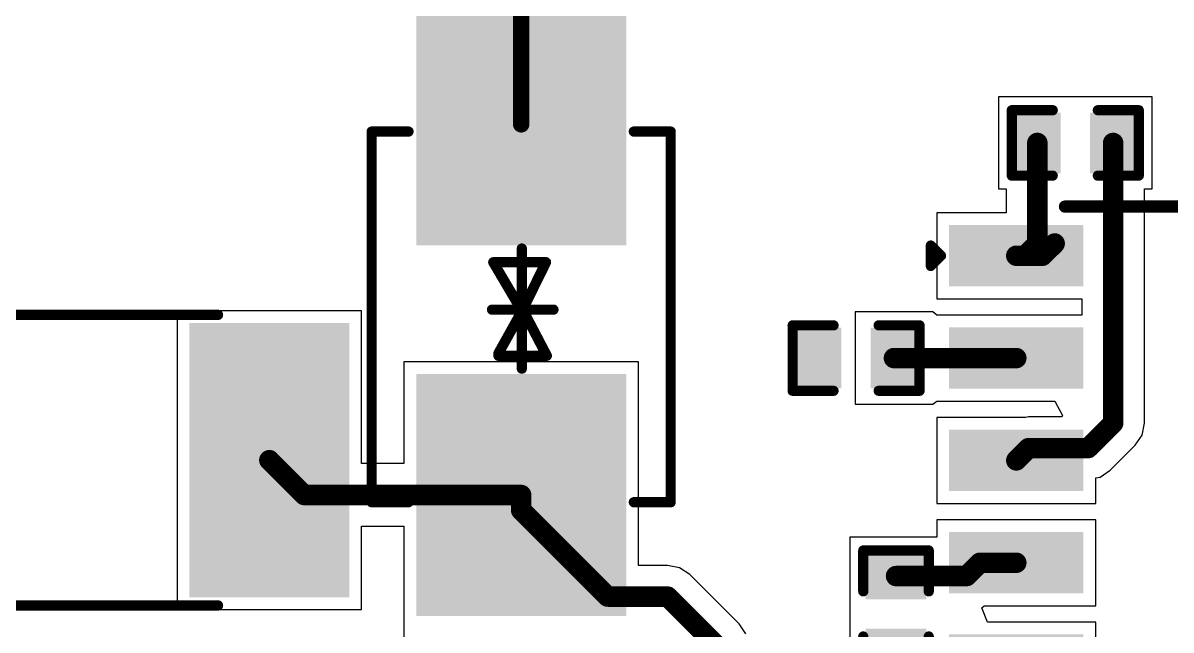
# Model space of a CAD drawing. Header units: inches. Extents: x 0 to 5032, y 0 to 5323.
# Drawn here: x 14.83 to 29.06, y 40.77 to 48.3 of the extents above; entities that cross this region are included whole.
import ezdxf

# ---------------------------------------------------------------- set-up
doc = ezdxf.new("R2010")
doc.units = ezdxf.units.IN
for name, color, linetype in [('Top Layer', 1, 'Continuous'), ('Top Overlay', 2, 'Continuous'), ('Top Paste', 8, 'Continuous'), ('Top Solder', 216, 'Continuous')]:
    doc.layers.add(name, color=color, linetype=linetype)

# ---------------------------------------------------------------- blocks, each defined once
blk = doc.blocks.new('C___0402_299')
at = {"layer": 'Top Layer'}
for points in [[(-0.699, -0.318), (-0.699, 0.318), (-0.241, 0.318), (-0.241, -0.318)], [(0.241, -0.318), (0.241, 0.318), (0.699, 0.318), (0.699, -0.318)]]:
    blk.add_hatch(color=1, dxfattribs=at).paths.add_polyline_path(points)
at = {"layer": 'Top Paste'}
for points in [[(-0.699, -0.318), (-0.699, 0.318), (-0.241, 0.318), (-0.241, -0.318)], [(0.241, -0.318), (0.241, 0.318), (0.699, 0.318), (0.699, -0.318)]]:
    blk.add_hatch(color=8, dxfattribs=at).paths.add_polyline_path(points)
at = {"layer": 'Top Solder'}
for points in [[(-0.758, -0.377), (-0.758, 0.377), (-0.181, 0.377), (-0.181, -0.377)], [(0.181, -0.377), (0.181, 0.377), (0.758, 0.377), (0.758, -0.377)]]:
    blk.add_hatch(color=216, dxfattribs=at).paths.add_polyline_path(points)
at = {"layer": 'Top Overlay'}
for points in [[(-0.787, 0.406, 0.127, 0.127, 0), (-0.279, 0.406, 0.127, 0.127, 0)], [(-0.787, -0.406, 0.127, 0.127, 0), (-0.787, 0.406, 0.127, 0.127, 0)], [(0.279, 0.406, 0.127, 0.127, 0), (0.787, 0.406, 0.127, 0.127, 0)], [(0.787, -0.406, 0.127, 0.127, 0), (0.787, 0.406, 0.127, 0.127, 0)], [(-0.787, -0.406, 0.127, 0.127, 0), (-0.279, -0.406, 0.127, 0.127, 0)], [(0.279, -0.406, 0.127, 0.127, 0), (0.787, -0.406, 0.127, 0.127, 0)]]:
    blk.add_lwpolyline(points, format="xyseb", dxfattribs=at)
for points in [[(-0.819, 0.406, 0.0635, 0.0635, 1), (-0.756, 0.406, 0.0635, 0.0635, 1)], [(-0.819, 0.406, 0.0635, 0.0635, 1), (-0.756, 0.406, 0.0635, 0.0635, 1)], [(-0.311, 0.406, 0.0635, 0.0635, 1), (-0.248, 0.406, 0.0635, 0.0635, 1)], [(0.248, 0.406, 0.0635, 0.0635, 1), (0.311, 0.406, 0.0635, 0.0635, 1)], [(0.756, 0.406, 0.0635, 0.0635, 1), (0.819, 0.406, 0.0635, 0.0635, 1)], [(0.756, 0.406, 0.0635, 0.0635, 1), (0.819, 0.406, 0.0635, 0.0635, 1)], [(-0.819, -0.406, 0.0635, 0.0635, 1), (-0.756, -0.406, 0.0635, 0.0635, 1)], [(-0.819, -0.406, 0.0635, 0.0635, 1), (-0.756, -0.406, 0.0635, 0.0635, 1)], [(-0.311, -0.406, 0.0635, 0.0635, 1), (-0.248, -0.406, 0.0635, 0.0635, 1)], [(0.248, -0.406, 0.0635, 0.0635, 1), (0.311, -0.406, 0.0635, 0.0635, 1)], [(0.756, -0.406, 0.0635, 0.0635, 1), (0.819, -0.406, 0.0635, 0.0635, 1)], [(0.756, -0.406, 0.0635, 0.0635, 1), (0.819, -0.406, 0.0635, 0.0635, 1)]]:
    blk.add_lwpolyline(points, format="xyseb", close=True, dxfattribs=at)
blk = doc.blocks.new('C___0402_301')
at = {"layer": 'Top Layer'}
for points in [[(-0.699, -0.318), (-0.699, 0.318), (-0.241, 0.318), (-0.241, -0.318)], [(0.241, -0.318), (0.241, 0.318), (0.699, 0.318), (0.699, -0.318)]]:
    blk.add_hatch(color=1, dxfattribs=at).paths.add_polyline_path(points)
at = {"layer": 'Top Paste'}
for points in [[(-0.699, -0.318), (-0.699, 0.318), (-0.241, 0.318), (-0.241, -0.318)], [(0.241, -0.318), (0.241, 0.318), (0.699, 0.318), (0.699, -0.318)]]:
    blk.add_hatch(color=8, dxfattribs=at).paths.add_polyline_path(points)
at = {"layer": 'Top Solder'}
for points in [[(-0.758, -0.377), (-0.758, 0.377), (-0.181, 0.377), (-0.181, -0.377)], [(0.181, -0.377), (0.181, 0.377), (0.758, 0.377), (0.758, -0.377)]]:
    blk.add_hatch(color=216, dxfattribs=at).paths.add_polyline_path(points)
at = {"layer": 'Top Overlay'}
for points in [[(-0.787, 0.406, 0.127, 0.127, 0), (-0.279, 0.406, 0.127, 0.127, 0)], [(-0.787, -0.406, 0.127, 0.127, 0), (-0.787, 0.406, 0.127, 0.127, 0)], [(0.279, 0.406, 0.127, 0.127, 0), (0.787, 0.406, 0.127, 0.127, 0)], [(0.787, -0.406, 0.127, 0.127, 0), (0.787, 0.406, 0.127, 0.127, 0)], [(-0.787, -0.406, 0.127, 0.127, 0), (-0.279, -0.406, 0.127, 0.127, 0)], [(0.279, -0.406, 0.127, 0.127, 0), (0.787, -0.406, 0.127, 0.127, 0)]]:
    blk.add_lwpolyline(points, format="xyseb", dxfattribs=at)
for points in [[(-0.819, 0.406, 0.0635, 0.0635, 1), (-0.756, 0.406, 0.0635, 0.0635, 1)], [(-0.819, 0.406, 0.0635, 0.0635, 1), (-0.756, 0.406, 0.0635, 0.0635, 1)], [(-0.311, 0.406, 0.0635, 0.0635, 1), (-0.248, 0.406, 0.0635, 0.0635, 1)], [(0.248, 0.406, 0.0635, 0.0635, 1), (0.311, 0.406, 0.0635, 0.0635, 1)], [(0.756, 0.406, 0.0635, 0.0635, 1), (0.819, 0.406, 0.0635, 0.0635, 1)], [(0.756, 0.406, 0.0635, 0.0635, 1), (0.819, 0.406, 0.0635, 0.0635, 1)], [(-0.819, -0.406, 0.0635, 0.0635, 1), (-0.756, -0.406, 0.0635, 0.0635, 1)], [(-0.819, -0.406, 0.0635, 0.0635, 1), (-0.756, -0.406, 0.0635, 0.0635, 1)], [(-0.311, -0.406, 0.0635, 0.0635, 1), (-0.248, -0.406, 0.0635, 0.0635, 1)], [(0.248, -0.406, 0.0635, 0.0635, 1), (0.311, -0.406, 0.0635, 0.0635, 1)], [(0.756, -0.406, 0.0635, 0.0635, 1), (0.819, -0.406, 0.0635, 0.0635, 1)], [(0.756, -0.406, 0.0635, 0.0635, 1), (0.819, -0.406, 0.0635, 0.0635, 1)]]:
    blk.add_lwpolyline(points, format="xyseb", close=True, dxfattribs=at)
blk = doc.blocks.new('C___0402_302')
at = {"layer": 'Top Layer'}
for points in [[(-0.699, -0.318), (-0.699, 0.317), (-0.241, 0.317), (-0.241, -0.318)], [(0.241, -0.318), (0.241, 0.317), (0.699, 0.317), (0.699, -0.318)]]:
    blk.add_hatch(color=1, dxfattribs=at).paths.add_polyline_path(points)
at = {"layer": 'Top Paste'}
for points in [[(-0.699, -0.318), (-0.699, 0.317), (-0.241, 0.317), (-0.241, -0.318)], [(0.241, -0.318), (0.241, 0.317), (0.699, 0.317), (0.699, -0.318)]]:
    blk.add_hatch(color=8, dxfattribs=at).paths.add_polyline_path(points)
at = {"layer": 'Top Solder'}
for points in [[(-0.758, -0.377), (-0.758, 0.377), (-0.181, 0.377), (-0.181, -0.377)], [(0.181, -0.377), (0.181, 0.377), (0.758, 0.377), (0.758, -0.377)]]:
    blk.add_hatch(color=216, dxfattribs=at).paths.add_polyline_path(points)
at = {"layer": 'Top Overlay'}
for points in [[(-0.279, 0.406, 0.127, 0.127, 0), (-0.787, 0.406, 0.127, 0.127, 0)], [(-0.787, -0.406, 0.127, 0.127, 0), (-0.787, 0.406, 0.127, 0.127, 0)], [(0.787, 0.406, 0.127, 0.127, 0), (0.279, 0.406, 0.127, 0.127, 0)], [(0.787, -0.406, 0.127, 0.127, 0), (0.787, 0.406, 0.127, 0.127, 0)], [(-0.279, -0.406, 0.127, 0.127, 0), (-0.787, -0.406, 0.127, 0.127, 0)], [(0.787, -0.406, 0.127, 0.127, 0), (0.279, -0.406, 0.127, 0.127, 0)]]:
    blk.add_lwpolyline(points, format="xyseb", dxfattribs=at)
for points in [[(-0.819, 0.406, 0.0635, 0.0635, 1), (-0.756, 0.406, 0.0635, 0.0635, 1)], [(-0.819, 0.406, 0.0635, 0.0635, 1), (-0.756, 0.406, 0.0635, 0.0635, 1)], [(-0.311, 0.406, 0.0635, 0.0635, 1), (-0.248, 0.406, 0.0635, 0.0635, 1)], [(0.248, 0.406, 0.0635, 0.0635, 1), (0.311, 0.406, 0.0635, 0.0635, 1)], [(0.756, 0.406, 0.0635, 0.0635, 1), (0.819, 0.406, 0.0635, 0.0635, 1)], [(0.756, 0.406, 0.0635, 0.0635, 1), (0.819, 0.406, 0.0635, 0.0635, 1)], [(-0.819, -0.406, 0.0635, 0.0635, 1), (-0.756, -0.406, 0.0635, 0.0635, 1)], [(-0.819, -0.406, 0.0635, 0.0635, 1), (-0.756, -0.406, 0.0635, 0.0635, 1)], [(-0.311, -0.406, 0.0635, 0.0635, 1), (-0.248, -0.406, 0.0635, 0.0635, 1)], [(0.248, -0.406, 0.0635, 0.0635, 1), (0.311, -0.406, 0.0635, 0.0635, 1)], [(0.756, -0.406, 0.0635, 0.0635, 1), (0.819, -0.406, 0.0635, 0.0635, 1)], [(0.756, -0.406, 0.0635, 0.0635, 1), (0.819, -0.406, 0.0635, 0.0635, 1)]]:
    blk.add_lwpolyline(points, format="xyseb", close=True, dxfattribs=at)
blk = doc.blocks.new('SMB_B__D___________305')
at = {"layer": 'Top Layer'}
for points in [[(-3.7, -1.2), (-3.7, 1.2), (-0.9, 1.2), (-0.9, -1.2)], [(0.9, -1.2), (0.9, 1.2), (3.7, 1.2), (3.7, -1.2)]]:
    blk.add_hatch(color=1, dxfattribs=at).paths.add_polyline_path(points)
at = {"layer": 'Top Paste'}
for points in [[(-3.7, -1.2), (-3.7, 1.2), (-0.9, 1.2), (-0.9, -1.2)], [(0.9, -1.2), (0.9, 1.2), (3.7, 1.2), (3.7, -1.2)]]:
    blk.add_hatch(color=8, dxfattribs=at).paths.add_polyline_path(points)
at = {"layer": 'Top Solder'}
for points in [[(-3.802, -1.302), (-3.802, 1.302), (-0.798, 1.302), (-0.798, -1.302)], [(0.798, -1.302), (0.798, 1.302), (3.802, 1.302), (3.802, -1.302)]]:
    blk.add_hatch(color=216, dxfattribs=at).paths.add_polyline_path(points)
at = {"layer": 'Top Overlay'}
for points in [[(2.388, 1.854, 0.127, 0.127, 0), (-2.21, 1.854, 0.127, 0.127, 0)], [(-2.21, 1.397, 0.127, 0.127, 0), (-2.21, 1.854, 0.127, 0.127, 0)], [(2.39, 1.397, 0.127, 0.127, 0), (2.39, 1.854, 0.127, 0.127, 0)], [(0, 0.019, 0.127, 0.127, 0), (0, 0.4, 0.127, 0.127, 0)], [(0, 0.019, 0.127, 0.127, 0), (-0.588, 0.308, 0.127, 0.127, 0)], [(-0.588, -0.346, 0.127, 0.127, 0), (-0.588, 0.308, 0.127, 0.127, 0)], [(0, 0.019, 0.127, 0.127, 0), (0.572, 0.318, 0.127, 0.127, 0)], [(0.572, -0.282, 0.127, 0.127, 0), (0.572, 0.318, 0.127, 0.127, 0)], [(0.732, 0.008, 0.127, 0.127, 0), (-0.758, 0.008, 0.127, 0.127, 0)], [(-0.588, -0.346, 0.127, 0.127, 0), (0.017, 0.01, 0.127, 0.127, 0)], [(0, -0.362, 0.127, 0.127, 0), (0, 0.019, 0.127, 0.127, 0)], [(0.542, -0.282, 0.127, 0.127, 0), (0.017, 0.01, 0.127, 0.127, 0)], [(-2.21, -1.854, 0.127, 0.127, 0), (-2.21, -1.397, 0.127, 0.127, 0)], [(2.39, -1.854, 0.127, 0.127, 0), (2.39, -1.397, 0.127, 0.127, 0)], [(2.388, -1.854, 0.127, 0.127, 0), (-2.21, -1.854, 0.127, 0.127, 0)]]:
    blk.add_lwpolyline(points, format="xyseb", dxfattribs=at)
for points in [[(-2.242, 1.854, 0.0635, 0.0635, 1), (-2.178, 1.854, 0.0635, 0.0635, 1)], [(-2.242, 1.854, 0.0635, 0.0635, 1), (-2.178, 1.854, 0.0635, 0.0635, 1)], [(2.356, 1.854, 0.0635, 0.0635, 1), (2.419, 1.854, 0.0635, 0.0635, 1)], [(2.358, 1.854, 0.0635, 0.0635, 1), (2.422, 1.854, 0.0635, 0.0635, 1)], [(-2.242, 1.397, 0.0635, 0.0635, 1), (-2.178, 1.397, 0.0635, 0.0635, 1)], [(2.358, 1.397, 0.0635, 0.0635, 1), (2.422, 1.397, 0.0635, 0.0635, 1)], [(-0.032, 0.4, 0.0635, 0.0635, 1), (0.032, 0.4, 0.0635, 0.0635, 1)], [(-0.62, 0.308, 0.0635, 0.0635, 1), (-0.556, 0.308, 0.0635, 0.0635, 1)], [(-0.62, 0.308, 0.0635, 0.0635, 1), (-0.556, 0.308, 0.0635, 0.0635, 1)], [(0.54, 0.318, 0.0635, 0.0635, 1), (0.604, 0.318, 0.0635, 0.0635, 1)], [(0.54, 0.318, 0.0635, 0.0635, 1), (0.604, 0.318, 0.0635, 0.0635, 1)], [(-0.79, 0.008, 0.0635, 0.0635, 1), (-0.726, 0.008, 0.0635, 0.0635, 1)], [(-0.032, 0.019, 0.0635, 0.0635, 1), (0.032, 0.019, 0.0635, 0.0635, 1)], [(-0.032, 0.019, 0.0635, 0.0635, 1), (0.032, 0.019, 0.0635, 0.0635, 1)], [(-0.032, 0.019, 0.0635, 0.0635, 1), (0.032, 0.019, 0.0635, 0.0635, 1)], [(-0.032, 0.019, 0.0635, 0.0635, 1), (0.032, 0.019, 0.0635, 0.0635, 1)], [(-0.015, 0.01, 0.0635, 0.0635, 1), (0.048, 0.01, 0.0635, 0.0635, 1)], [(-0.015, 0.01, 0.0635, 0.0635, 1), (0.048, 0.01, 0.0635, 0.0635, 1)], [(0.7, 0.008, 0.0635, 0.0635, 1), (0.764, 0.008, 0.0635, 0.0635, 1)], [(-0.62, -0.346, 0.0635, 0.0635, 1), (-0.556, -0.346, 0.0635, 0.0635, 1)], [(-0.62, -0.346, 0.0635, 0.0635, 1), (-0.556, -0.346, 0.0635, 0.0635, 1)], [(0.51, -0.282, 0.0635, 0.0635, 1), (0.574, -0.282, 0.0635, 0.0635, 1)], [(0.54, -0.282, 0.0635, 0.0635, 1), (0.604, -0.282, 0.0635, 0.0635, 1)], [(-0.032, -0.362, 0.0635, 0.0635, 1), (0.032, -0.362, 0.0635, 0.0635, 1)], [(-2.242, -1.397, 0.0635, 0.0635, 1), (-2.178, -1.397, 0.0635, 0.0635, 1)], [(2.358, -1.397, 0.0635, 0.0635, 1), (2.422, -1.397, 0.0635, 0.0635, 1)], [(-2.242, -1.854, 0.0635, 0.0635, 1), (-2.178, -1.854, 0.0635, 0.0635, 1)], [(-2.242, -1.854, 0.0635, 0.0635, 1), (-2.178, -1.854, 0.0635, 0.0635, 1)], [(2.356, -1.854, 0.0635, 0.0635, 1), (2.419, -1.854, 0.0635, 0.0635, 1)], [(2.358, -1.854, 0.0635, 0.0635, 1), (2.422, -1.854, 0.0635, 0.0635, 1)]]:
    blk.add_lwpolyline(points, format="xyseb", close=True, dxfattribs=at)
blk = doc.blocks.new('F____1812__306')
at = {"layer": 'Top Layer'}
for points in [[(-3.38, 1.6), (-1.6, 1.6), (-1.6, -1.6), (-3.38, -1.6)], [(1.6, 1.6), (3.38, 1.6), (3.38, -1.6), (1.6, -1.6)]]:
    blk.add_hatch(color=1, dxfattribs=at).paths.add_polyline_path(points)
at = {"layer": 'Top Paste'}
for points in [[(-3.38, 1.6), (-1.6, 1.6), (-1.6, -1.6), (-3.38, -1.6)], [(1.6, 1.6), (3.38, 1.6), (3.38, -1.6), (1.6, -1.6)]]:
    blk.add_hatch(color=8, dxfattribs=at).paths.add_polyline_path(points)
at = {"layer": 'Top Solder'}
for points in [[(-3.482, 1.702), (-1.498, 1.702), (-1.498, -1.702), (-3.482, -1.702)], [(1.498, 1.702), (3.482, 1.702), (3.482, -1.702), (1.498, -1.702)]]:
    blk.add_hatch(color=216, dxfattribs=at).paths.add_polyline_path(points)
at = {"layer": 'Top Overlay'}
for points in [[(-1.753, 1.803, 0.127, 0.127, 0), (1.854, 1.803, 0.127, 0.127, 0)], [(-1.753, -1.803, 0.127, 0.127, 0), (1.854, -1.803, 0.127, 0.127, 0)]]:
    blk.add_lwpolyline(points, format="xyseb", dxfattribs=at)
for points in [[(-1.784, 1.803, 0.0635, 0.0635, 1), (-1.721, 1.803, 0.0635, 0.0635, 1)], [(1.822, 1.803, 0.0635, 0.0635, 1), (1.886, 1.803, 0.0635, 0.0635, 1)], [(-1.784, -1.803, 0.0635, 0.0635, 1), (-1.721, -1.803, 0.0635, 0.0635, 1)], [(1.822, -1.803, 0.0635, 0.0635, 1), (1.886, -1.803, 0.0635, 0.0635, 1)]]:
    blk.add_lwpolyline(points, format="xyseb", close=True, dxfattribs=at)
blk = doc.blocks.new('SOP_16_313')
at = {"layer": 'Top Layer'}
for points in [[(-3.456, 4.724), (-1.994, 4.724), (-1.994, 4.166), (-3.456, 4.166)], [(1.994, 4.724), (3.456, 4.724), (3.456, 4.166), (1.994, 4.166)], [(-3.456, 3.454), (-1.994, 3.454), (-1.994, 2.896), (-3.456, 2.896)], [(1.994, 3.454), (3.456, 3.454), (3.456, 2.896), (1.994, 2.896)], [(-3.456, 2.184), (-1.994, 2.184), (-1.994, 1.626), (-3.456, 1.626)], [(1.994, 2.184), (3.456, 2.184), (3.456, 1.626), (1.994, 1.626)], [(-3.456, 0.914), (-1.994, 0.914), (-1.994, 0.356), (-3.456, 0.356)], [(1.994, 0.914), (3.456, 0.914), (3.456, 0.356), (1.994, 0.356)], [(-3.456, -0.356), (-1.994, -0.356), (-1.994, -0.914), (-3.456, -0.914)], [(1.994, -0.356), (3.456, -0.356), (3.456, -0.914), (1.994, -0.914)], [(-3.456, -1.626), (-1.994, -1.626), (-1.994, -2.184), (-3.456, -2.184)], [(1.994, -1.626), (3.456, -1.626), (3.456, -2.184), (1.994, -2.184)], [(-3.456, -2.896), (-1.994, -2.896), (-1.994, -3.454), (-3.456, -3.454)], [(1.994, -2.896), (3.456, -2.896), (3.456, -3.454), (1.994, -3.454)], [(-3.456, -4.166), (-1.994, -4.166), (-1.994, -4.724), (-3.456, -4.724)], [(1.994, -4.166), (3.456, -4.166), (3.456, -4.724), (1.994, -4.724)]]:
    blk.add_hatch(color=1, dxfattribs=at).paths.add_polyline_path(points)
at = {"layer": 'Top Paste'}
for points in [[(-3.456, 4.724), (-1.994, 4.724), (-1.994, 4.166), (-3.456, 4.166)], [(1.994, 4.724), (3.456, 4.724), (3.456, 4.166), (1.994, 4.166)], [(-3.456, 3.454), (-1.994, 3.454), (-1.994, 2.896), (-3.456, 2.896)], [(1.994, 3.454), (3.456, 3.454), (3.456, 2.896), (1.994, 2.896)], [(-3.456, 2.184), (-1.994, 2.184), (-1.994, 1.626), (-3.456, 1.626)], [(1.994, 2.184), (3.456, 2.184), (3.456, 1.626), (1.994, 1.626)], [(-3.456, 0.914), (-1.994, 0.914), (-1.994, 0.356), (-3.456, 0.356)], [(1.994, 0.914), (3.456, 0.914), (3.456, 0.356), (1.994, 0.356)], [(-3.456, -0.356), (-1.994, -0.356), (-1.994, -0.914), (-3.456, -0.914)], [(1.994, -0.356), (3.456, -0.356), (3.456, -0.914), (1.994, -0.914)], [(-3.456, -1.626), (-1.994, -1.626), (-1.994, -2.184), (-3.456, -2.184)], [(1.994, -1.626), (3.456, -1.626), (3.456, -2.184), (1.994, -2.184)], [(-3.456, -2.896), (-1.994, -2.896), (-1.994, -3.454), (-3.456, -3.454)], [(1.994, -2.896), (3.456, -2.896), (3.456, -3.454), (1.994, -3.454)], [(-3.456, -4.166), (-1.994, -4.166), (-1.994, -4.724), (-3.456, -4.724)], [(1.994, -4.166), (3.456, -4.166), (3.456, -4.724), (1.994, -4.724)]]:
    blk.add_hatch(color=8, dxfattribs=at).paths.add_polyline_path(points)
at = {"layer": 'Top Solder'}
for points in [[(-3.557, 4.826), (-1.892, 4.826), (-1.892, 4.064), (-3.557, 4.064)], [(1.892, 4.826), (3.557, 4.826), (3.557, 4.064), (1.892, 4.064)], [(-3.557, 3.556), (-1.892, 3.556), (-1.892, 2.794), (-3.557, 2.794)], [(1.892, 3.556), (3.557, 3.556), (3.557, 2.794), (1.892, 2.794)], [(-3.557, 2.286), (-1.892, 2.286), (-1.892, 1.524), (-3.557, 1.524)], [(1.892, 2.286), (3.557, 2.286), (3.557, 1.524), (1.892, 1.524)], [(-3.557, 1.016), (-1.892, 1.016), (-1.892, 0.254), (-3.557, 0.254)], [(1.892, 1.016), (3.557, 1.016), (3.557, 0.254), (1.892, 0.254)], [(-3.557, -0.254), (-1.892, -0.254), (-1.892, -1.016), (-3.557, -1.016)], [(1.892, -0.254), (3.557, -0.254), (3.557, -1.016), (1.892, -1.016)], [(-3.557, -1.524), (-1.892, -1.524), (-1.892, -2.286), (-3.557, -2.286)], [(1.892, -1.524), (3.557, -1.524), (3.557, -2.286), (1.892, -2.286)], [(-3.557, -2.794), (-1.892, -2.794), (-1.892, -3.556), (-3.557, -3.556)], [(1.892, -2.794), (3.557, -2.794), (3.557, -3.556), (1.892, -3.556)], [(-3.557, -4.064), (-1.892, -4.064), (-1.892, -4.826), (-3.557, -4.826)], [(1.892, -4.064), (3.557, -4.064), (3.557, -4.826), (1.892, -4.826)]]:
    blk.add_hatch(color=216, dxfattribs=at).paths.add_polyline_path(points)
at = {"layer": 'Top Overlay'}
for points in [[(-2.121, 5.055, 0.152, 0.152, 0), (2.121, 5.055, 0.152, 0.152, 0)], [(-3.785, 4.318, 0.127, 0.127, 0), (-3.785, 4.572, 0.127, 0.127, 0)], [(-3.785, 4.572, 0.127, 0.127, 0), (-3.658, 4.445, 0.127, 0.127, 0)], [(-3.785, 4.318, 0.127, 0.127, 0), (-3.658, 4.445, 0.127, 0.127, 0)], [(-2.121, -5.055, 0.152, 0.152, 0), (2.121, -5.055, 0.152, 0.152, 0)]]:
    blk.add_lwpolyline(points, format="xyseb", dxfattribs=at)
for points in [[(-2.159, 5.055, 0.0762, 0.0762, 1), (-2.083, 5.055, 0.0762, 0.0762, 1)], [(2.083, 5.055, 0.0762, 0.0762, 1), (2.159, 5.055, 0.0762, 0.0762, 1)], [(-3.816, 4.572, 0.0635, 0.0635, 1), (-3.753, 4.572, 0.0635, 0.0635, 1)], [(-3.816, 4.572, 0.0635, 0.0635, 1), (-3.753, 4.572, 0.0635, 0.0635, 1)], [(-3.689, 4.445, 0.0635, 0.0635, 1), (-3.626, 4.445, 0.0635, 0.0635, 1)], [(-3.689, 4.445, 0.0635, 0.0635, 1), (-3.626, 4.445, 0.0635, 0.0635, 1)], [(-3.816, 4.318, 0.0635, 0.0635, 1), (-3.753, 4.318, 0.0635, 0.0635, 1)], [(-3.816, 4.318, 0.0635, 0.0635, 1), (-3.753, 4.318, 0.0635, 0.0635, 1)], [(-2.159, -5.055, 0.0762, 0.0762, 1), (-2.083, -5.055, 0.0762, 0.0762, 1)], [(2.083, -5.055, 0.0762, 0.0762, 1), (2.159, -5.055, 0.0762, 0.0762, 1)]]:
    blk.add_lwpolyline(points, format="xyseb", close=True, dxfattribs=at)

msp = doc.modelspace()

# ---------------------------------------------------------------- linework, layer by layer
at = {"layer": 'Top Layer'}
for p, q in [((28.829, 47.387), (26.924, 47.387)), ((26.924, 47.387), (26.924, 46.244)), ((28.829, 46.244), (28.829, 47.387)), ((26.924, 46.244), (27.018, 46.244)), ((27.018, 46.244), (27.018, 45.948)), ((28.735, 43.338), (28.735, 46.244)), ((28.735, 46.244), (28.829, 46.244)), ((27.018, 45.948), (26.161, 45.948)), ((26.161, 45.948), (26.161, 44.882)), ((26.161, 44.882), (27.958, 44.882)), ((27.958, 44.882), (27.958, 44.678)), ((19.027, 44.732), (16.739, 44.732)), ((16.739, 44.732), (16.739, 41.024)), ((19.027, 42.835), (19.027, 44.732)), ((26.111, 44.717), (25.146, 44.717)), ((25.146, 44.717), (25.146, 43.574)), ((26.161, 44.678), (26.111, 44.717)), ((26.111, 44.717), (26.111, 44.717)), ((27.958, 44.678), (26.161, 44.678)), ((22.46, 44.1), (19.552, 44.1)), ((19.552, 44.1), (19.552, 42.835)), ((22.46, 41.573), (22.46, 44.1)), ((25.146, 43.574), (26.111, 43.574)), ((26.111, 43.574), (26.161, 43.612)), ((26.111, 43.574), (26.111, 43.574)), ((26.161, 43.612), (27.625, 43.612)), ((27.625, 43.612), (27.72, 43.434)), ((27.72, 43.434), (27.708, 43.415)), ((27.263, 43.408), (26.161, 43.408)), ((26.161, 43.408), (26.161, 42.342)), ((27.298, 43.415), (27.263, 43.408)), ((27.708, 43.415), (27.298, 43.415)), ((28.705, 43.19), (28.735, 43.338)), ((28.621, 43.064), (28.705, 43.19)), ((28.31, 42.752), (28.621, 43.064)), ((19.552, 42.835), (19.027, 42.835)), ((28.184, 42.668), (28.31, 42.752)), ((28.131, 42.657), (28.184, 42.668)), ((28.131, 42.342), (28.131, 42.657)), ((26.161, 42.342), (28.131, 42.342)), ((19.027, 41.024), (19.027, 42.058)), ((19.027, 42.058), (19.552, 42.058)), ((19.552, 42.058), (19.552, 40.792)), ((28.131, 42.138), (26.161, 42.138)), ((26.161, 42.138), (26.161, 41.923)), ((28.131, 41.072), (28.131, 42.138)), ((26.161, 41.923), (25.083, 41.923)), ((25.083, 41.923), (25.083, 40.957)), ((22.821, 41.573), (22.46, 41.573)), ((22.97, 41.544), (22.821, 41.573)), ((23.096, 41.459), (22.97, 41.544)), ((23.708, 40.847), (23.096, 41.459)), ((16.739, 41.024), (19.027, 41.024)), ((26.72, 41.046), (26.749, 41.072)), ((26.788, 40.868), (26.72, 41.046)), ((26.749, 41.072), (28.131, 41.072)), ((25.083, 40.957), (25.083, 40.018)), ((28.131, 40.868), (26.788, 40.868)), ((28.131, 39.802), (28.131, 40.868)), ((19.552, 40.792), (19.552, 39.202)), ((23.792, 40.721), (23.708, 40.847))]:
    msp.add_line(p, q, dxfattribs=at)
for points in [[(21.006, 47.046, 0.203, 0.203, 0), (21.006, 48.923, 0.203, 0.203, 0)], [(27.407, 45.567, 0.254, 0.254, 0), (27.407, 46.815, 0.254, 0.254, 0)], [(28.346, 43.338, 0.254, 0.254, 0), (28.346, 46.815, 0.254, 0.254, 0)], [(27.254, 45.415, 0.254, 0.254, 0), (27.407, 45.567, 0.254, 0.254, 0)], [(27.469, 45.415, 0.254, 0.254, 0), (27.622, 45.567, 0.254, 0.254, 0)], [(27.146, 45.415, 0.254, 0.254, 0), (27.254, 45.415, 0.254, 0.254, 0)], [(27.146, 45.415, 0.254, 0.254, 0), (27.469, 45.415, 0.254, 0.254, 0)], [(25.629, 44.145, 0.254, 0.254, 0), (27.146, 44.145, 0.254, 0.254, 0)], [(28.035, 43.027, 0.254, 0.254, 0), (28.346, 43.338, 0.254, 0.254, 0)], [(27.146, 42.875, 0.254, 0.254, 0), (27.298, 43.027, 0.254, 0.254, 0)], [(27.298, 43.027, 0.254, 0.254, 0), (28.035, 43.027, 0.254, 0.254, 0)], [(17.883, 42.878, 0.254, 0.254, 0), (18.315, 42.446, 0.254, 0.254, 0)], [(18.315, 42.446, 0.254, 0.254, 0), (21.006, 42.446, 0.254, 0.254, 0)], [(21.006, 42.258, 0.254, 0.254, 0), (21.006, 42.446, 0.254, 0.254, 0)], [(21.006, 42.258, 0.254, 0.254, 0), (22.079, 41.185, 0.254, 0.254, 0)], [(26.529, 41.44, 0.254, 0.254, 0), (26.694, 41.605, 0.254, 0.254, 0)], [(26.694, 41.605, 0.254, 0.254, 0), (27.146, 41.605, 0.254, 0.254, 0)], [(25.654, 41.44, 0.254, 0.254, 0), (26.529, 41.44, 0.254, 0.254, 0)], [(22.079, 41.185, 0.254, 0.254, 0), (22.821, 41.185, 0.254, 0.254, 0)], [(22.821, 41.185, 0.254, 0.254, 0), (23.433, 40.573, 0.254, 0.254, 0)]]:
    msp.add_lwpolyline(points, format="xyseb", dxfattribs=at)
for points in [[(20.955, 47.046, 0.102, 0.102, 1), (21.057, 47.046, 0.102, 0.102, 1)], [(27.343, 46.815, 0.127, 0.127, 1), (27.47, 46.815, 0.127, 0.127, 1)], [(28.283, 46.815, 0.127, 0.127, 1), (28.41, 46.815, 0.127, 0.127, 1)], [(27.343, 45.567, 0.127, 0.127, 1), (27.47, 45.567, 0.127, 0.127, 1)], [(27.343, 45.567, 0.127, 0.127, 1), (27.47, 45.567, 0.127, 0.127, 1)], [(27.558, 45.567, 0.127, 0.127, 1), (27.685, 45.567, 0.127, 0.127, 1)], [(27.082, 45.415, 0.127, 0.127, 1), (27.209, 45.415, 0.127, 0.127, 1)], [(27.082, 45.415, 0.127, 0.127, 1), (27.209, 45.415, 0.127, 0.127, 1)], [(27.191, 45.415, 0.127, 0.127, 1), (27.318, 45.415, 0.127, 0.127, 1)], [(27.191, 45.415, 0.127, 0.127, 1), (27.318, 45.415, 0.127, 0.127, 1)], [(27.406, 45.415, 0.127, 0.127, 1), (27.533, 45.415, 0.127, 0.127, 1)], [(27.406, 45.415, 0.127, 0.127, 1), (27.533, 45.415, 0.127, 0.127, 1)], [(25.565, 44.145, 0.127, 0.127, 1), (25.692, 44.145, 0.127, 0.127, 1)], [(27.082, 44.145, 0.127, 0.127, 1), (27.209, 44.145, 0.127, 0.127, 1)], [(28.283, 43.338, 0.127, 0.127, 1), (28.41, 43.338, 0.127, 0.127, 1)], [(28.283, 43.338, 0.127, 0.127, 1), (28.41, 43.338, 0.127, 0.127, 1)], [(27.234, 43.027, 0.127, 0.127, 1), (27.361, 43.027, 0.127, 0.127, 1)], [(27.234, 43.027, 0.127, 0.127, 1), (27.361, 43.027, 0.127, 0.127, 1)], [(27.971, 43.027, 0.127, 0.127, 1), (28.098, 43.027, 0.127, 0.127, 1)], [(27.971, 43.027, 0.127, 0.127, 1), (28.098, 43.027, 0.127, 0.127, 1)], [(17.82, 42.878, 0.127, 0.127, 1), (17.947, 42.878, 0.127, 0.127, 1)], [(27.082, 42.875, 0.127, 0.127, 1), (27.209, 42.875, 0.127, 0.127, 1)], [(18.252, 42.446, 0.127, 0.127, 1), (18.379, 42.446, 0.127, 0.127, 1)], [(18.252, 42.446, 0.127, 0.127, 1), (18.379, 42.446, 0.127, 0.127, 1)], [(20.942, 42.446, 0.127, 0.127, 1), (21.069, 42.446, 0.127, 0.127, 1)], [(20.942, 42.446, 0.127, 0.127, 1), (21.069, 42.446, 0.127, 0.127, 1)], [(20.942, 42.258, 0.127, 0.127, 1), (21.069, 42.258, 0.127, 0.127, 1)], [(20.942, 42.258, 0.127, 0.127, 1), (21.069, 42.258, 0.127, 0.127, 1)], [(26.631, 41.605, 0.127, 0.127, 1), (26.758, 41.605, 0.127, 0.127, 1)], [(26.631, 41.605, 0.127, 0.127, 1), (26.758, 41.605, 0.127, 0.127, 1)], [(27.082, 41.605, 0.127, 0.127, 1), (27.209, 41.605, 0.127, 0.127, 1)], [(25.591, 41.44, 0.127, 0.127, 1), (25.718, 41.44, 0.127, 0.127, 1)], [(26.466, 41.44, 0.127, 0.127, 1), (26.593, 41.44, 0.127, 0.127, 1)], [(26.466, 41.44, 0.127, 0.127, 1), (26.593, 41.44, 0.127, 0.127, 1)], [(22.015, 41.185, 0.127, 0.127, 1), (22.142, 41.185, 0.127, 0.127, 1)], [(22.015, 41.185, 0.127, 0.127, 1), (22.142, 41.185, 0.127, 0.127, 1)], [(22.758, 41.185, 0.127, 0.127, 1), (22.885, 41.185, 0.127, 0.127, 1)], [(22.758, 41.185, 0.127, 0.127, 1), (22.885, 41.185, 0.127, 0.127, 1)]]:
    msp.add_lwpolyline(points, format="xyseb", close=True, dxfattribs=at)

# ---------------------------------------------------------------- block references
at = {"rotation": 270}
for name, p in [('SMB_B__D___________305', (21.006, 44.746)), ('C___0402_302', (25.654, 40.97))]:
    msp.add_blockref(name, p, dxfattribs=at)
for name, p in [('C___0402_301', (27.877, 46.815)), ('SOP_16_313', (29.87, 40.97)), ('F____1812__306', (15.393, 42.878)), ('C___0402_299', (25.159, 44.145))]:
    msp.add_blockref(name, p)

doc.saveas('drawing.dxf')
